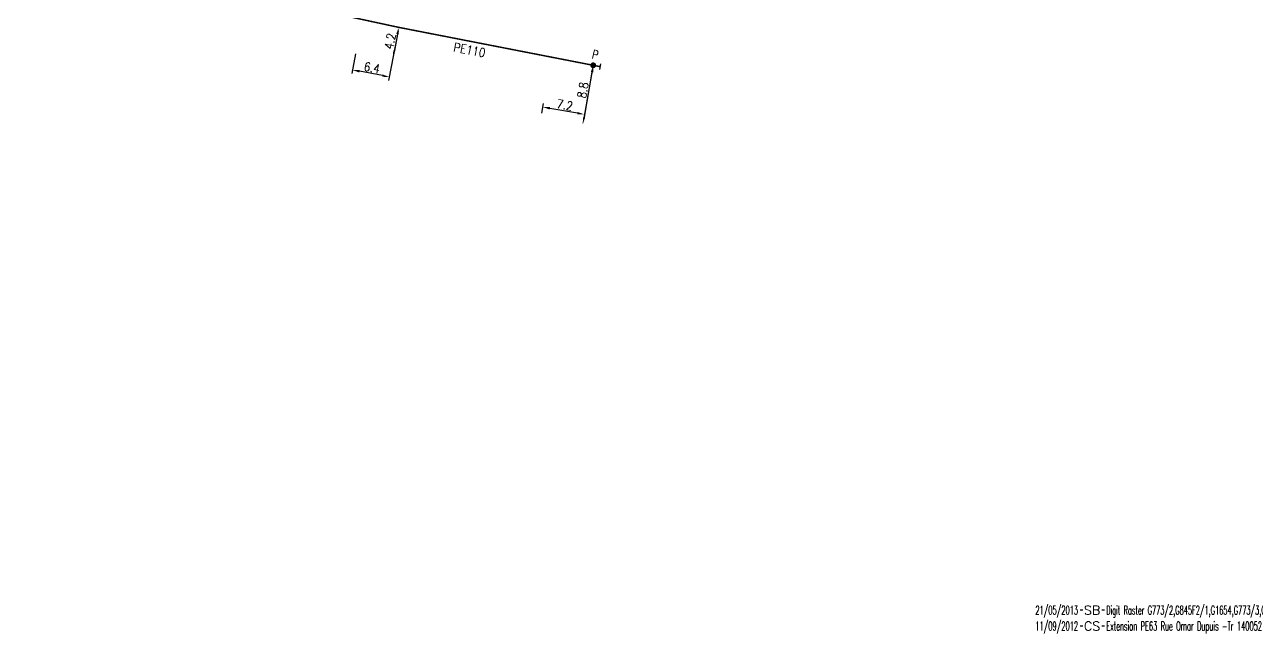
# Model space of a CAD drawing. Header units: millimetres. Extents: x 138998 to 140015, y 127998 to 129006.
# Drawn here: x 139338 to 139548, y 128510.4 to 128614.2 of the extents above; entities that cross this region are included whole.
import ezdxf
from ezdxf.enums import TextEntityAlignment as Align

# ---------------------------------------------------------------- set-up
doc = ezdxf.new("R2010")
doc.units = ezdxf.units.MM
doc.header["$PDMODE"] = 34
doc.linetypes.add('L_25_PE', pattern=[2000, 1000, 1000])
doc.layers.get('0').update_dxf_attribs({"linetype": 'CONTINUOUS'})
doc.layers.get('DEFPOINTS').update_dxf_attribs({"linetype": 'CONTINUOUS'})
for name, color, linetype in [('L_150', 1, 'CONTINUOUS'), ('L_300', 7, 'CONTINUOUS'), ('L_340', 7, 'CONTINUOUS'), ('L_910', 7, 'CONTINUOUS')]:
    doc.layers.add(name, color=color, linetype=linetype)
doc.styles.add('G_ROMANS', font='ROMANS.SHX', dxfattribs={"width": 0.75})
doc.styles.get("Standard").update_dxf_attribs({"font": 'romans.shx', "width": 0.85})
doc.dimstyles.get("Standard").update_dxf_attribs({"dimtxt": 1.5, "dimasz": 1.2, "dimexe": 0.625, "dimexo": 0.625, "dimgap": 0.25, "dimtad": 1, "dimdec": 1, "dimzin": 0, "dimdsep": 46, "dimtxsty": 'Standard', "dimcen": -0.5, "dimadec": 0, "dimazin": 0, "dimtfac": 1, "dimtdec": 1, "dimtmove": 0, "dimatfit": 3, "dimfxl": 0, "dimtolj": 1, "dimtzin": 0, "dimarcsym": 0})

# ---------------------------------------------------------------- blocks, each defined once
blk = doc.blocks.new('GIS_MODF')
at = {"color": 0, "linetype": 'Continuous', "flags": 128}
for points in [[(-2.18, -0.01), (-1.68, -0.01)], [(1.52, -0.01), (2.02, -0.01)]]:
    blk.add_lwpolyline(points, dxfattribs=at)
at = {"color": 0, "linetype": 'Continuous', "width": 0.5}
blk.add_attdef('DATE', text='', height=1.5, dxfattribs=at).set_placement((-2.5, -0.8), align=Align.RIGHT)
at = {"color": 0, "linetype": 'Continuous', "width": 1.771291}
blk.add_attdef('USER', text='', height=1.5, dxfattribs=at).set_placement((-1.51, -0.8), (1.28, -0.8), align=Align.FIT)
at = {"color": 0, "linetype": 'Continuous', "width": 0.5}
blk.add_attdef('DESC', (2.29, -0.8), '', height=1.5, dxfattribs=at)
blk = doc.blocks.new('*D469')
at = {"layer": 'DEFPOINTS', "color": 0, "linetype": 'Continuous', "transparency": 16777216}
for p in [(139401.74, 128613.7), (139394.48, 128609.78), (139393.85, 128606.43)]:
    blk.add_point(p, dxfattribs=at)
at = {"layer": 'L_150', "color": 0, "linetype": 'Continuous', "lineweight": -2, "transparency": 16777216}
for p, q in [((139401.62, 128613.09), (139400.02, 128604.63)), ((139394.37, 128609.17), (139393.73, 128605.82)), ((139398.96, 128605.47), (139395.03, 128606.21))]:
    blk.add_line(p, q, dxfattribs=at)
at = {"layer": 'L_150', "color": 0, "linetype": 'Continuous', "transparency": 16777216}
for points in [[(139395.07, 128606.41), (139394.99, 128606.01), (139393.85, 128606.43)], [(139399, 128605.66), (139398.92, 128605.27), (139400.14, 128605.24)]]:
    blk.add_solid(points, dxfattribs=at)
at = {"layer": 'L_150', "color": 0, "linetype": 'Continuous', "transparency": 16777216, "insert": (139397.18, 128606.82), "char_height": 1.5, "attachment_point": 5, "rotation": 349.2956}
blk.add_mtext('\\A1;6.4', dxfattribs=at)
blk = doc.blocks.new('*D470')
at = {"layer": 'DEFPOINTS', "color": 0, "linetype": 'Continuous', "transparency": 16777216}
for p in [(139401.74, 128613.7), (139400.77, 128608.59), (139400.77, 128608.59)]:
    blk.add_point(p, dxfattribs=at)
at = {"layer": 'L_150', "color": 0, "linetype": 'Continuous', "lineweight": -2, "transparency": 16777216}
blk.add_line((139401.52, 128612.52), (139401, 128609.77), dxfattribs=at)
at = {"layer": 'L_150', "color": 0, "linetype": 'Continuous', "transparency": 16777216}
for points in [[(139401.32, 128612.56), (139401.71, 128612.49), (139401.74, 128613.7)], [(139400.8, 128609.81), (139401.19, 128609.74), (139400.77, 128608.59)]]:
    blk.add_solid(points, dxfattribs=at)
at = {"layer": 'L_150', "color": 0, "linetype": 'Continuous', "transparency": 16777216, "insert": (139400.27, 128611.33), "char_height": 1.5, "attachment_point": 5, "rotation": 79.2956}
blk.add_mtext('\\A1;4.2', dxfattribs=at)
blk = doc.blocks.new('*D471')
at = {"layer": 'DEFPOINTS', "color": 0, "linetype": 'Continuous', "transparency": 16777216}
for p in [(139434.9, 128607.23), (139426.33, 128600.1), (139426.03, 128598.43)]:
    blk.add_point(p, dxfattribs=at)
at = {"layer": 'L_340', "color": 0, "linetype": 'Continuous', "lineweight": -2, "transparency": 16777216}
for p, q in [((139434.79, 128606.62), (139433.31, 128598.23)), ((139426.14, 128599.04), (139426.44, 128600.71)), ((139432.24, 128599.05), (139427.51, 128599.89))]:
    blk.add_line(p, q, dxfattribs=at)
at = {"layer": 'L_340', "color": 0, "linetype": 'Continuous', "transparency": 16777216}
for points in [[(139427.55, 128600.09), (139427.48, 128599.69), (139426.33, 128600.1)], [(139432.27, 128599.25), (139432.2, 128598.86), (139433.42, 128598.85)]]:
    blk.add_solid(points, dxfattribs=at)
at = {"layer": 'L_340', "color": 0, "linetype": 'Continuous', "transparency": 16777216, "insert": (139430.05, 128600.46), "char_height": 1.5, "attachment_point": 5, "rotation": 349.9905}
blk.add_mtext('\\A1;7.2', dxfattribs=at)
blk = doc.blocks.new('*D472')
at = {"layer": 'DEFPOINTS', "color": 0, "linetype": 'Continuous', "transparency": 16777216}
for p in [(139434.9, 128607.23), (139433.12, 128597.18), (139433.12, 128597.18)]:
    blk.add_point(p, dxfattribs=at)
at = {"layer": 'L_340', "color": 0, "linetype": 'Continuous', "lineweight": -2, "transparency": 16777216}
blk.add_line((139434.69, 128606.05), (139433.33, 128598.36), dxfattribs=at)
at = {"layer": 'L_340', "color": 0, "linetype": 'Continuous', "transparency": 16777216}
for points in [[(139434.49, 128606.08), (139434.89, 128606.02), (139434.9, 128607.23)], [(139433.14, 128598.39), (139433.53, 128598.32), (139433.12, 128597.18)]]:
    blk.add_solid(points, dxfattribs=at)
at = {"layer": 'L_340', "color": 0, "linetype": 'Continuous', "transparency": 16777216, "insert": (139433.14, 128603), "char_height": 1.5, "attachment_point": 5, "rotation": 79.9905}
blk.add_mtext('\\A1;8.8', dxfattribs=at)
blk = doc.blocks.new('L_340_07')
at = {"color": 0, "linetype": 'Continuous', "const_width": 0.25, "flags": 128}
blk.add_lwpolyline([(0, 0), (1.25, 0)], dxfattribs=at)
at = {"color": 0, "linetype": 'Continuous', "flags": 128}
blk.add_lwpolyline([(1.25, -0.5), (1.25, 0.5)], dxfattribs=at)
at = {"color": 0, "linetype": 'Continuous', "style": 'G_ROMANS', "width": 0.75, "flags": 3}
for tag, p in [('DEF_LEG', (0.72, -3.47)), ('DEF_COUP', (0.72, -5.97)), ('DEF_TYPE', (0.72, -8.47))]:
    blk.add_attdef(tag, text='', height=1.2, dxfattribs=at).set_placement(p, align=Align.MIDDLE)
blk = doc.blocks.new('L_300_12')
at = {"color": 0, "linetype": 'Continuous', "const_width": 0.497, "flags": 128}
blk.add_lwpolyline([(-0.25, 0, 1), (0.25, 0, 1)], format="xyb", close=True, dxfattribs=at)
at = {"color": 0, "linetype": 'Continuous', "style": 'G_ROMANS', "width": 0.75}
blk.add_text('P', height=1.5, dxfattribs=at).set_placement((0, 1.85), align=Align.MIDDLE)
at = {"color": 0, "linetype": 'Continuous', "width": 0.75, "flags": 3}
for tag, p in [('DEF_LEG', (0, -5)), ('DEF_COUP', (0, -7.5)), ('DEF_TYPE', (0, -10))]:
    blk.add_attdef(tag, text='', height=1.2, dxfattribs=at).set_placement(p, align=Align.MIDDLE)

msp = doc.modelspace()

# ---------------------------------------------------------------- linework, layer by layer
at = {"layer": 'L_150', "linetype": 'L_25_PE', "const_width": 0.25, "flags": 128}
msp.add_lwpolyline([(139434.9, 128607.23), (139401.74, 128613.7), (139349.21, 128625.03), (139349.21, 128625.03), (139349.21, 128625.03), (139349.21, 128625.03), (139349.21, 128625.03), (139349.21, 128625.03), (139345.23, 128625.94), (139344.78, 128626.06), (139341.06, 128628.33), (139339.37, 128634.12), (139338.09, 128638.5)], dxfattribs=at)

# ---------------------------------------------------------------- block references
at = {"layer": 'L_300', "rotation": 348.9574302791892}
msp.add_blockref('L_300_12', (139434.9, 128607.23), dxfattribs=at)
at = {"layer": 'L_340', "rotation": 348.9574302791892}
msp.add_blockref('L_340_07', (139434.9, 128607.23), dxfattribs=at)
at = {"layer": 'L_910'}
ref = msp.add_blockref('GIS_MODF', (139520.07, 128514.36), dxfattribs=at)
ref.add_attrib('DATE', '21/05/2013', dxfattribs={"layer": '0', "color": 0, "linetype": 'Continuous', "height": 1.5, "width": 0.5}).set_placement((139517.56, 128513.56), align=Align.RIGHT)
ref.add_attrib('USER', 'SB', dxfattribs={"layer": '0', "color": 0, "linetype": 'Continuous', "height": 1.5, "width": 1.025485}).set_placement((139518.56, 128513.56), (139521.34, 128513.56), align=Align.FIT)
ref.add_attrib('DESC', 'Digit Raster G773/2,G845F2/1,G1654,G773/3,GA2177B', (139522.35, 128513.56), dxfattribs={"layer": '0', "color": 0, "linetype": 'Continuous', "height": 1.5, "width": 0.45})
ref = msp.add_blockref('GIS_MODF', (139520.07, 128511.65), dxfattribs=at)
ref.add_attrib('DATE', '11/09/2012', dxfattribs={"layer": '0', "color": 0, "linetype": 'Continuous', "height": 1.5, "width": 0.5}).set_placement((139517.56, 128510.85), align=Align.RIGHT)
ref.add_attrib('USER', 'CS', dxfattribs={"layer": '0', "color": 0, "linetype": 'Continuous', "height": 1.5, "width": 1.025485}).set_placement((139518.56, 128510.85), (139521.34, 128510.85), align=Align.FIT)
ref.add_attrib('DESC', 'Extension PE63 Rue Omar Dupuis -Tr 140052', (139522.35, 128510.85), dxfattribs={"layer": '0', "color": 0, "linetype": 'Continuous', "height": 1.5, "width": 0.5})

# ---------------------------------------------------------------- texts
at = {"layer": 'L_150', "linetype": 'Continuous', "width": 0.85}
msp.add_text('PE110', height=1.5, rotation=348.9574, dxfattribs=at).set_placement((139413.81, 128609.84), align=Align.MIDDLE)

# ---------------------------------------------------------------- dimensions: what is measured, and where the dimension line sits
at = {"layer": 'L_150', "linetype": 'Continuous'}
dim = msp.add_linear_dim(base=(139393.85, 128606.43), p1=(139401.74, 128613.7), p2=(139394.48, 128609.78), angle=349.2956, dimstyle='Standard', dxfattribs=at)
dim.commit()
dim.dimension.update_dxf_attribs({"geometry": '*D469', "text_midpoint": (139397, 128605.84), "dimtype": 160})
dim = msp.add_linear_dim(base=(139400.77, 128608.59), p1=(139401.74, 128613.7), p2=(139400.77, 128608.59), angle=79.2956, text='4.2', dimstyle='Standard', override={"dimgap": 0.25}, dxfattribs=at)
dim.commit()
dim.dimension.update_dxf_attribs({"geometry": '*D470', "text_midpoint": (139401.26, 128611.15), "dimtype": 160})
at = {"layer": 'L_340', "linetype": 'Continuous'}
dim = msp.add_linear_dim(base=(139426.33, 128600.1), p1=(139434.9, 128607.23), p2=(139426.03, 128598.43), angle=349.9905, dimstyle='Standard', dxfattribs=at)
dim.commit()
dim.dimension.update_dxf_attribs({"geometry": '*D471', "text_midpoint": (139429.87, 128599.47), "dimtype": 160})
dim = msp.add_linear_dim(base=(139433.12, 128597.18), p1=(139434.9, 128607.23), p2=(139433.12, 128597.18), angle=79.9905, text='8.8', dimstyle='Standard', dxfattribs=at)
dim.commit()
dim.dimension.update_dxf_attribs({"geometry": '*D472', "text_midpoint": (139434.12, 128602.83), "dimtype": 160})

doc.saveas('drawing.dxf')
